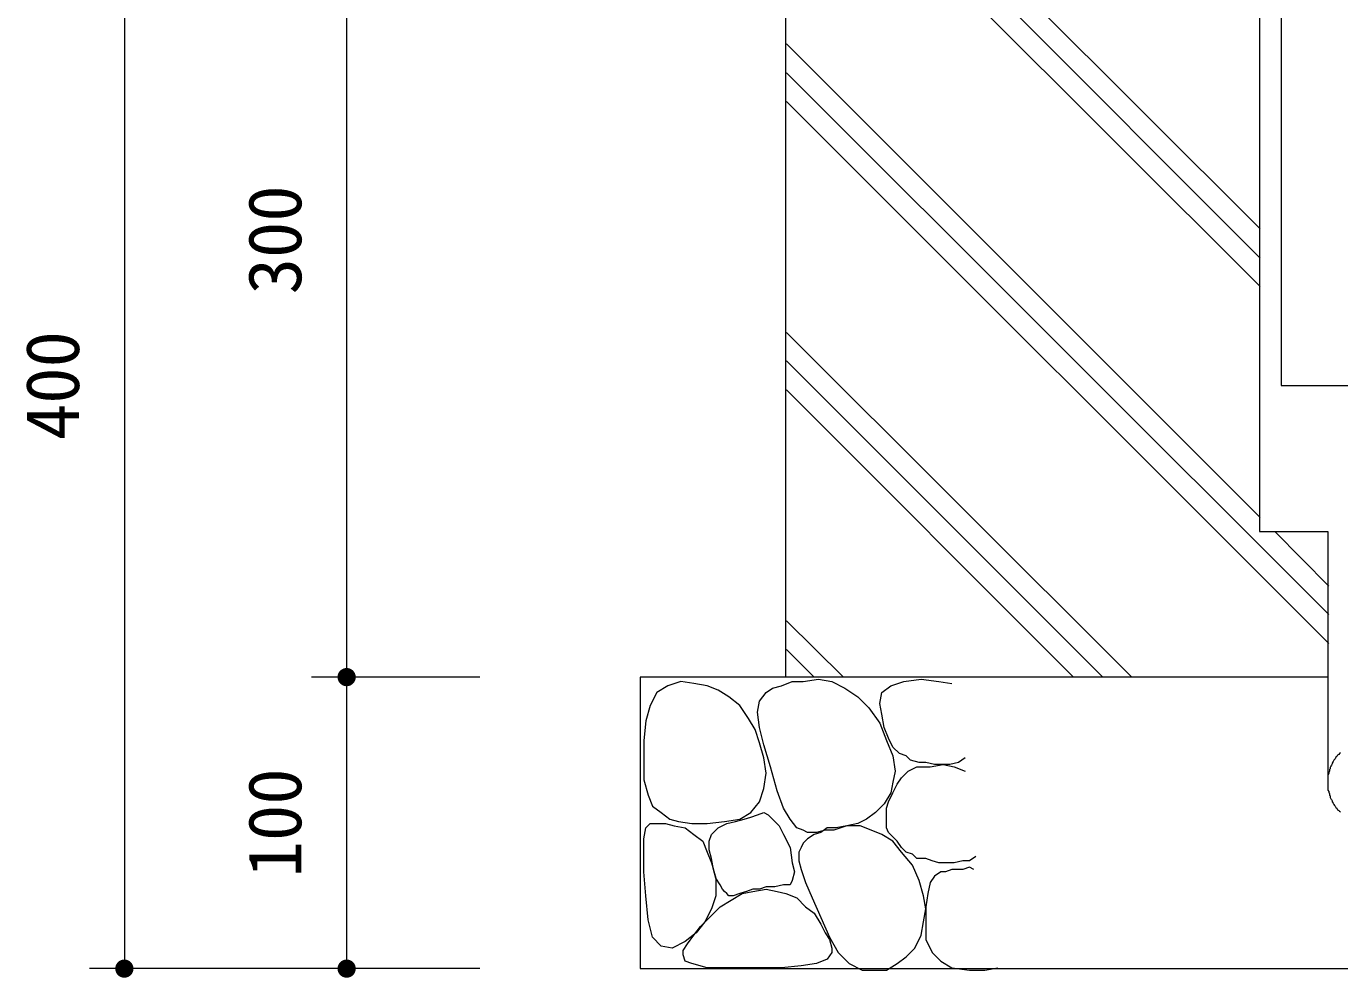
# Model space of a CAD drawing. Units: millimetres at full size, sheet at 1:10. Extents: x 0 to 4200, y 0 to 2970.
# Drawn here: x 2470 to 2920.6, y 834.5 to 1160.9 of the extents above; entities that cross this region are included whole.
import ezdxf
from ezdxf.enums import TextEntityAlignment as Align

# ---------------------------------------------------------------- set-up
doc = ezdxf.new("R2010")
doc.units = ezdxf.units.MM
doc.header["$LTSCALE"] = 10
doc.layers.add('D-STR', color=1, linetype='Continuous', lineweight=13)
doc.layers.add('D-STR-DIM', color=7, linetype='Continuous', lineweight=13)
doc.styles.add('ＭＳ ゴシック', font='')
doc.styles.get('ＭＳ ゴシック').set_extended_font_data('MS Gothic')

# ---------------------------------------------------------------- blocks, each defined once
blk = doc.blocks.new('filled_dot')
at = {"color": 0, "linetype": 'Continuous', "lineweight": -2, "const_width": 1.25}
blk.add_lwpolyline([(-0.625, 0, 1), (0.625, 0, 1)], format="xyb", close=True, dxfattribs=at)

msp = doc.modelspace()

# ---------------------------------------------------------------- linework, layer by layer
at = {"layer": 'D-STR'}
for p, q in [((2893.33, 1081.39), (2737.33, 1237.64)), ((2893.33, 1091.39), (2747.08, 1237.64)), ((2893.33, 1071.64), (2730.83, 1233.89)), ((2893.33, 992.39), (2730.83, 1154.89)), ((2916.83, 959.14), (2730.83, 1144.89)), ((2916.83, 949.14), (2730.83, 1135.14)), ((2849.33, 937.64), (2730.83, 1055.89)), ((2839.33, 937.64), (2730.83, 1046.14)), ((2829.33, 937.64), (2730.83, 1036.14)), ((2916.83, 968.89), (2898.33, 987.64)), ((2750.33, 937.64), (2730.83, 956.89)), ((2740.33, 937.64), (2730.83, 947.14)), ((2690.08, 934.64), (2686.33, 932.39)), ((2694.58, 936.14), (2690.08, 934.64)), ((2699.08, 935.39), (2694.58, 936.14)), ((2703.58, 934.64), (2699.08, 935.39)), ((2707.33, 933.14), (2703.58, 934.64)), ((2711.08, 930.89), (2707.33, 933.14)), ((2723.83, 932.39), (2726.08, 933.89)), ((2726.08, 933.89), (2729.08, 934.64)), ((2729.08, 934.64), (2732.83, 936.14)), ((2732.83, 936.14), (2736.58, 936.14)), ((2736.58, 936.14), (2741.83, 936.89)), ((2741.83, 936.89), (2746.33, 936.14)), ((2746.33, 936.14), (2750.83, 933.89)), ((2750.83, 933.89), (2755.33, 930.89)), ((2763.58, 932.39), (2766.58, 934.64)), ((2766.58, 934.64), (2771.08, 936.14)), ((2771.08, 936.14), (2777.08, 936.89)), ((2777.08, 936.89), (2783.08, 936.14)), ((2783.08, 936.14), (2787.58, 935.39)), ((2686.33, 932.39), (2684.08, 927.89)), ((2714.83, 927.89), (2711.08, 930.89)), ((2720.83, 925.64), (2721.58, 929.39)), ((2721.58, 929.39), (2723.83, 932.39)), ((2755.33, 930.89), (2759.08, 927.14)), ((2762.83, 928.64), (2763.58, 932.39)), ((2763.58, 924.89), (2762.83, 928.64)), ((2684.08, 927.89), (2682.58, 922.64)), ((2717.83, 923.39), (2714.83, 927.89)), ((2721.58, 920.39), (2720.83, 925.64)), ((2759.08, 927.14), (2762.83, 921.89)), ((2764.33, 920.39), (2763.58, 924.89)), ((2682.58, 922.64), (2681.83, 915.89)), ((2720.08, 919.64), (2717.83, 923.39)), ((2721.58, 915.14), (2720.08, 919.64)), ((2723.08, 914.39), (2721.58, 920.39)), ((2762.83, 921.89), (2765.08, 915.89)), ((2765.83, 916.64), (2764.33, 920.39)), ((2681.83, 915.89), (2681.83, 908.39)), ((2723.08, 909.89), (2721.58, 915.14)), ((2765.08, 915.89), (2767.33, 910.64)), ((2767.33, 913.64), (2765.83, 916.64)), ((2725.33, 906.89), (2723.08, 914.39)), ((2769.58, 911.39), (2767.33, 913.64)), ((2767.33, 910.64), (2768.08, 905.39)), ((2771.83, 910.64), (2769.58, 911.39)), ((2773.33, 909.14), (2771.83, 910.64)), ((2681.83, 908.39), (2681.83, 902.39)), ((2723.83, 904.64), (2723.08, 909.89)), ((2727.58, 898.64), (2725.33, 906.89)), ((2772.58, 905.39), (2775.58, 906.89)), ((2776.33, 908.39), (2773.33, 909.14)), ((2775.58, 906.89), (2780.08, 906.89)), ((2778.58, 908.39), (2776.33, 908.39)), ((2781.58, 907.64), (2778.58, 908.39)), ((2780.08, 906.89), (2784.58, 907.64)), ((2784.58, 907.64), (2781.58, 907.64)), ((2786.83, 907.64), (2784.58, 907.64)), ((2784.58, 907.64), (2788.33, 906.89)), ((2789.83, 908.39), (2786.83, 907.64)), ((2788.33, 906.89), (2792.08, 905.39)), ((2792.08, 909.89), (2789.83, 908.39)), ((2681.83, 902.39), (2683.33, 897.14)), ((2723.08, 899.39), (2723.83, 904.64)), ((2767.33, 901.64), (2766.58, 897.89)), ((2768.08, 905.39), (2767.33, 901.64)), ((2768.83, 900.89), (2770.33, 903.14)), ((2770.33, 903.14), (2772.58, 905.39)), ((2683.33, 897.14), (2684.83, 893.39)), ((2721.58, 894.89), (2723.08, 899.39)), ((2729.83, 892.64), (2727.58, 898.64)), ((2766.58, 897.89), (2764.33, 894.14)), ((2765.83, 894.89), (2767.33, 897.89)), ((2767.33, 897.89), (2768.83, 900.89)), ((2684.83, 893.39), (2687.83, 891.14)), ((2718.58, 891.14), (2721.58, 894.89)), ((2732.08, 888.89), (2729.83, 892.64)), ((2764.33, 894.14), (2761.33, 891.14)), ((2765.08, 892.64), (2765.83, 894.89)), ((2765.08, 891.14), (2765.08, 892.64)), ((2687.83, 891.14), (2690.83, 888.89)), ((2690.83, 888.89), (2693.83, 888.14)), ((2693.83, 888.14), (2698.33, 887.39)), ((2703.58, 887.39), (2709.58, 888.14)), ((2709.58, 888.14), (2714.83, 888.89)), ((2710.33, 887.39), (2713.33, 888.14)), ((2713.33, 888.14), (2716.33, 888.89)), ((2714.83, 888.89), (2718.58, 891.14)), ((2716.33, 888.89), (2718.58, 889.64)), ((2718.58, 889.64), (2720.83, 890.39)), ((2720.83, 890.39), (2723.08, 891.14)), ((2723.08, 891.14), (2724.58, 890.39)), ((2724.58, 890.39), (2726.08, 888.89)), ((2726.08, 888.89), (2728.33, 886.64)), ((2734.33, 885.89), (2732.08, 888.89)), ((2758.33, 888.89), (2755.33, 887.39)), ((2761.33, 891.14), (2758.33, 888.89)), ((2765.08, 889.64), (2765.08, 891.14)), ((2765.08, 887.39), (2765.08, 889.64)), ((2681.83, 882.14), (2682.58, 885.89)), ((2682.58, 885.89), (2684.08, 887.39)), ((2684.08, 887.39), (2684.83, 887.39)), ((2684.83, 887.39), (2687.08, 887.39)), ((2687.08, 887.39), (2689.33, 887.39)), ((2689.33, 887.39), (2692.33, 886.64)), ((2692.33, 886.64), (2696.08, 885.89)), ((2696.08, 885.89), (2699.08, 883.64)), ((2698.33, 887.39), (2703.58, 887.39)), ((2699.08, 883.64), (2702.08, 881.39)), ((2704.33, 881.39), (2705.08, 883.64)), ((2705.08, 883.64), (2707.33, 885.89)), ((2707.33, 885.89), (2710.33, 887.39)), ((2728.33, 886.64), (2729.83, 883.64)), ((2729.83, 883.64), (2732.08, 879.14)), ((2736.58, 885.14), (2734.33, 885.89)), ((2738.08, 884.39), (2736.58, 885.14)), ((2741.08, 884.39), (2738.08, 884.39)), ((2740.33, 883.64), (2738.08, 882.14)), ((2742.58, 884.39), (2740.33, 883.64)), ((2744.08, 885.14), (2741.08, 884.39)), ((2744.83, 885.89), (2742.58, 884.39)), ((2747.08, 885.14), (2744.08, 885.14)), ((2747.83, 885.89), (2744.83, 885.89)), ((2751.58, 886.64), (2747.08, 885.14)), ((2751.58, 886.64), (2747.83, 885.89)), ((2755.33, 887.39), (2751.58, 886.64)), ((2756.08, 886.64), (2751.58, 886.64)), ((2759.83, 885.14), (2756.08, 886.64)), ((2763.58, 883.64), (2759.83, 885.14)), ((2767.33, 881.39), (2763.58, 883.64)), ((2765.08, 885.89), (2765.08, 887.39)), ((2765.83, 884.39), (2765.08, 885.89)), ((2767.33, 882.89), (2765.83, 884.39)), ((2681.83, 877.64), (2681.83, 882.14)), ((2702.08, 881.39), (2703.58, 877.64)), ((2704.33, 878.39), (2704.33, 881.39)), ((2732.08, 879.14), (2732.83, 873.89)), ((2735.83, 879.14), (2735.08, 877.64)), ((2736.58, 880.64), (2735.83, 879.14)), ((2738.08, 882.14), (2736.58, 880.64)), ((2768.83, 881.39), (2767.33, 882.89)), ((2770.33, 877.64), (2767.33, 881.39)), ((2770.33, 879.14), (2768.83, 881.39)), ((2771.83, 877.64), (2770.33, 879.14)), ((2681.83, 870.89), (2681.83, 877.64)), ((2703.58, 877.64), (2705.08, 873.89)), ((2705.08, 875.39), (2704.33, 878.39)), ((2705.83, 871.64), (2705.08, 875.39)), ((2735.08, 877.64), (2735.08, 876.89)), ((2735.08, 876.89), (2735.08, 874.64)), ((2735.08, 874.64), (2735.83, 871.64)), ((2774.08, 873.14), (2770.33, 877.64)), ((2774.08, 876.89), (2771.83, 877.64)), ((2775.58, 875.39), (2774.08, 876.89)), ((2778.58, 875.39), (2775.58, 875.39)), ((2780.83, 874.64), (2778.58, 875.39)), ((2783.08, 873.89), (2780.83, 874.64)), ((2791.33, 874.64), (2788.33, 873.89)), ((2793.58, 874.64), (2791.33, 874.64)), ((2795.83, 876.14), (2793.58, 874.64)), ((2682.58, 862.64), (2681.83, 870.89)), ((2705.08, 873.89), (2706.58, 868.64)), ((2706.58, 868.64), (2705.83, 871.64)), ((2732.83, 873.89), (2733.58, 870.89)), ((2733.58, 870.89), (2732.83, 867.89)), ((2735.83, 871.64), (2737.33, 867.14)), ((2776.33, 867.89), (2774.08, 873.14)), ((2783.83, 870.89), (2781.58, 869.39)), ((2785.33, 873.89), (2783.08, 873.89)), ((2785.33, 870.89), (2783.83, 870.89)), ((2788.33, 873.89), (2785.33, 873.89)), ((2787.58, 871.64), (2785.33, 870.89)), ((2789.83, 871.64), (2787.58, 871.64)), ((2791.33, 871.64), (2789.83, 871.64)), ((2793.58, 872.39), (2791.33, 871.64)), ((2795.08, 871.64), (2793.58, 872.39)), ((2706.58, 868.64), (2706.58, 862.64)), ((2708.08, 866.39), (2706.58, 868.64)), ((2708.83, 864.89), (2708.08, 866.39)), ((2723.83, 865.64), (2721.58, 864.89)), ((2726.83, 865.64), (2723.83, 865.64)), ((2729.83, 866.39), (2726.83, 865.64)), ((2732.08, 866.39), (2729.83, 866.39)), ((2732.83, 867.89), (2732.08, 866.39)), ((2737.33, 867.14), (2739.58, 861.89)), ((2777.83, 862.64), (2776.33, 867.89)), ((2780.08, 867.14), (2779.33, 863.39)), ((2781.58, 869.39), (2780.08, 867.14)), ((2683.33, 854.39), (2682.58, 862.64)), ((2706.58, 862.64), (2705.08, 858.14)), ((2708.08, 858.89), (2711.83, 861.14)), ((2709.58, 864.14), (2708.83, 864.89)), ((2710.33, 863.39), (2709.58, 864.14)), ((2711.08, 862.64), (2710.33, 863.39)), ((2712.58, 862.64), (2711.08, 862.64)), ((2711.83, 861.14), (2715.58, 863.39)), ((2714.83, 863.39), (2712.58, 862.64)), ((2717.08, 864.14), (2714.83, 863.39)), ((2715.58, 863.39), (2719.33, 864.14)), ((2719.33, 864.89), (2717.08, 864.14)), ((2719.33, 864.14), (2723.83, 864.89)), ((2721.58, 864.89), (2719.33, 864.89)), ((2723.83, 864.89), (2727.58, 864.14)), ((2727.58, 864.14), (2730.58, 863.39)), ((2730.58, 863.39), (2734.33, 861.89)), ((2734.33, 861.89), (2737.33, 858.89)), ((2739.58, 861.89), (2742.58, 855.14)), ((2778.58, 858.14), (2777.83, 862.64)), ((2779.33, 863.39), (2778.58, 858.89)), ((2705.08, 858.14), (2702.83, 853.64)), ((2705.08, 855.89), (2708.08, 858.89)), ((2737.33, 858.89), (2740.33, 856.64)), ((2740.33, 856.64), (2742.58, 852.89)), ((2777.83, 853.64), (2778.58, 858.14)), ((2778.58, 858.89), (2778.58, 853.64)), ((2684.83, 848.39), (2683.33, 854.39)), ((2699.08, 849.14), (2701.33, 852.14)), ((2702.83, 853.64), (2699.83, 849.89)), ((2701.33, 852.14), (2705.08, 855.89)), ((2742.58, 855.14), (2745.58, 848.39)), ((2742.58, 852.89), (2744.08, 849.89)), ((2777.08, 849.14), (2777.83, 853.64)), ((2778.58, 853.64), (2778.58, 847.64)), ((2687.83, 845.39), (2684.83, 848.39)), ((2699.83, 849.89), (2696.08, 846.89)), ((2696.83, 846.14), (2699.08, 849.14)), ((2744.08, 849.89), (2745.58, 847.64)), ((2745.58, 848.39), (2748.58, 843.14)), ((2745.58, 847.64), (2746.33, 844.64)), ((2774.83, 844.64), (2777.08, 849.14)), ((2778.58, 847.64), (2780.83, 843.14)), ((2691.58, 844.64), (2687.83, 845.39)), ((2696.08, 846.89), (2691.58, 844.64)), ((2695.33, 843.89), (2696.83, 846.14)), ((2695.33, 842.39), (2695.33, 843.89)), ((2746.33, 843.14), (2744.83, 840.89)), ((2746.33, 844.64), (2746.33, 843.14)), ((2748.58, 843.14), (2752.33, 839.39)), ((2771.83, 841.64), (2774.83, 844.64)), ((2780.83, 843.14), (2783.83, 840.14)), ((2696.08, 840.14), (2695.33, 842.39)), ((2698.33, 839.39), (2696.08, 840.14)), ((2703.58, 837.89), (2698.33, 839.39)), ((2735.83, 838.64), (2729.08, 837.89)), ((2741.08, 839.39), (2735.83, 838.64)), ((2744.83, 840.89), (2741.08, 839.39)), ((2752.33, 839.39), (2756.83, 837.14)), ((2765.08, 837.14), (2768.83, 839.39)), ((2768.83, 839.39), (2771.83, 841.64)), ((2783.83, 840.14), (2787.58, 837.89)), ((2710.33, 837.89), (2703.58, 837.89)), ((2720.08, 837.89), (2710.33, 837.89)), ((2729.08, 837.89), (2720.08, 837.89)), ((2756.83, 837.14), (2761.33, 837.14)), ((2761.33, 837.14), (2765.08, 837.14)), ((2787.58, 837.89), (2793.58, 837.14)), ((2793.58, 837.14), (2798.83, 837.14)), ((2798.83, 837.14), (2803.33, 837.89))]:
    msp.add_line(p, q, dxfattribs=at)
for points in [[(2916.58, 937.64), (2730.58, 937.64), (2730.58, 1237.64), (2880.58, 1237.64)], [(2893.08, 1237.64), (2893.08, 987.64), (2916.58, 987.64), (2916.58, 901.64)], [(2900.58, 1237.64), (2900.58, 1037.64), (2960.58, 1037.64), (2960.58, 1237.64)], [(2730.58, 937.64), (2680.58, 937.64), (2680.58, 837.64), (3180.58, 837.64), (3180.58, 937.64), (3130.58, 937.64)], [(2920.83, 911.64), (2920.58, 911.39), (2920.33, 911.14), (2919.83, 910.89), (2919.58, 910.39), (2919.33, 910.14), (2919.08, 909.64), (2918.83, 909.39), (2918.58, 909.14), (2918.33, 908.64), (2918.08, 908.14), (2918.08, 907.89), (2917.83, 907.39), (2917.58, 907.14), (2917.33, 906.64), (2917.33, 906.14), (2917.08, 905.89), (2917.08, 905.39), (2916.83, 904.89), (2916.83, 904.64), (2916.58, 904.14), (2916.58, 903.64), (2916.58, 903.39), (2916.58, 902.89), (2916.58, 902.39), (2916.58, 901.89), (2916.58, 901.64), (2916.58, 901.14), (2916.58, 900.64), (2916.58, 900.14), (2916.58, 899.64), (2916.58, 899.39), (2916.58, 898.89), (2916.83, 898.39), (2916.83, 898.14), (2917.08, 897.64), (2917.08, 897.14), (2917.33, 896.89), (2917.33, 896.39), (2917.58, 895.89), (2917.83, 895.64), (2918.08, 895.14), (2918.08, 894.89), (2918.33, 894.39), (2918.58, 893.89), (2918.83, 893.64), (2919.08, 893.39), (2919.33, 892.89), (2919.58, 892.64), (2919.83, 892.14), (2920.33, 891.89), (2920.58, 891.64), (2920.83, 891.39)]]:
    msp.add_lwpolyline(points, dxfattribs=at)
at = {"layer": 'D-STR-DIM'}
for p, q in [((2503.68, 1237.64), (2503.68, 837.64)), ((2579.93, 1237.64), (2579.93, 937.64)), ((2625.58, 937.64), (2567.93, 937.64)), ((2625.58, 937.64), (2567.93, 937.64)), ((2579.93, 937.64), (2579.93, 837.64)), ((2625.58, 837.64), (2491.68, 837.64)), ((2625.58, 837.64), (2567.93, 837.64))]:
    msp.add_line(p, q, dxfattribs=at)

# ---------------------------------------------------------------- block references
at = {"layer": 'D-STR-DIM', "xscale": 2.5, "yscale": 2.5}
for p, rotation in [((2579.93, 937.64), 90), ((2579.93, 937.64), 270), ((2503.68, 837.64), 90), ((2579.93, 837.64), 90)]:
    msp.add_blockref('filled_dot', p, dxfattribs=dict(at, rotation=rotation))

# ---------------------------------------------------------------- texts
at = {"layer": 'D-STR-DIM', "style": 'ＭＳ ゴシック'}
for s, p in [('300', (2546.05, 1087.64)), ('400', (2469.8, 1037.64)), ('100', (2546.05, 887.64))]:
    msp.add_text(s, height=18.33, rotation=90, dxfattribs=at).set_placement(p, align=Align.TOP_CENTER)

doc.saveas('drawing.dxf')
